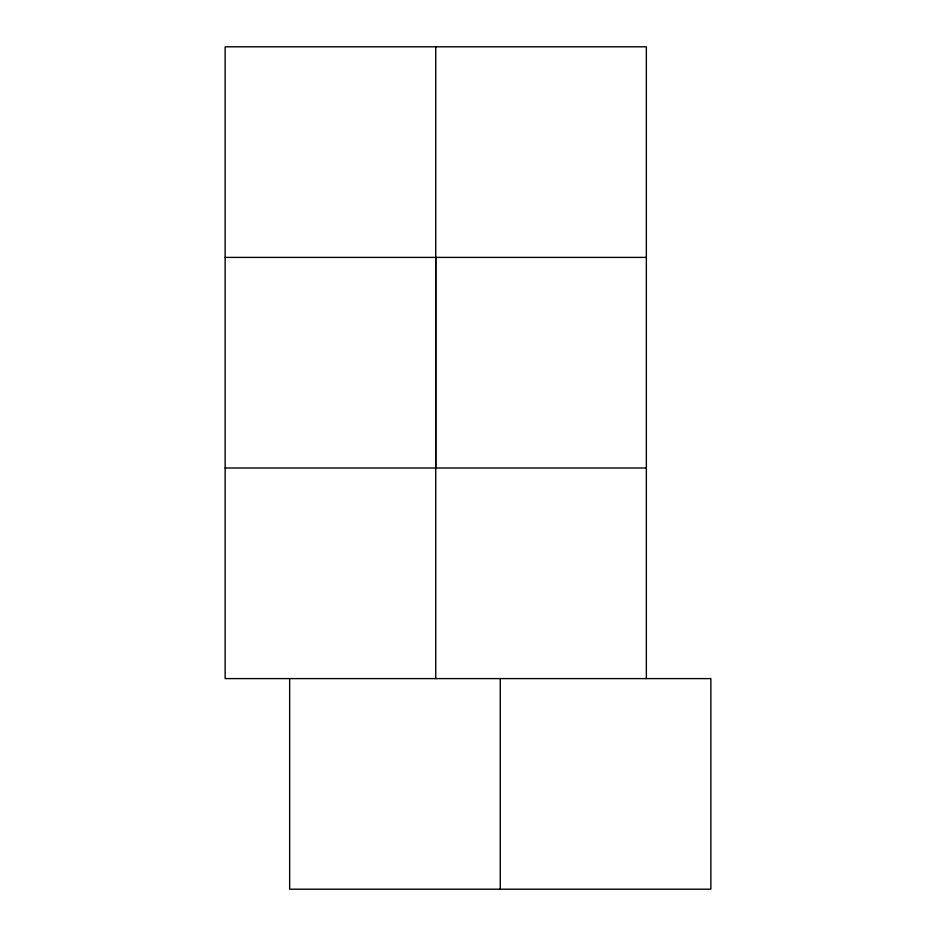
<?xml version="1.0" encoding="UTF-8"?>
<svg xmlns="http://www.w3.org/2000/svg" width="936" height="936" viewBox="0 0 936 936"><rect width="100%" height="100%" fill="white"/><g stroke="black" fill="none" stroke-linecap="round" stroke-linejoin="round"><path stroke-width="1.4" d="M435.743 468L435.743 257.4M225.143 257.4L646.343 257.4M225.143 468L646.343 468M646.343 678.6L646.343 46.8L225.143 46.8L225.143 678.6L710.857 678.6L710.857 889.2L289.657 889.2L289.657 678.6M500.257 678.6L500.257 889.2M435.743 46.8L435.743 678.6"/></g></svg>
